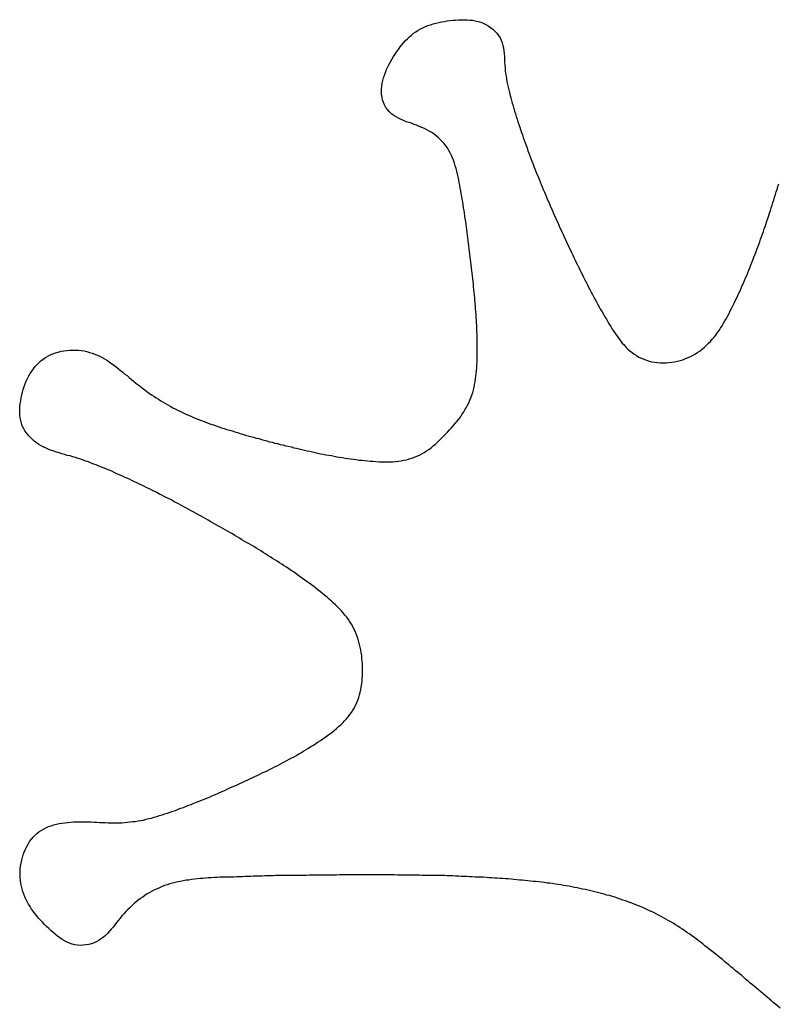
# Model space of a CAD drawing. Extents: x 63 to 788, y 423 to 1014.
# Drawn here: x 505.77 to 508.54, y 818.353 to 821.961 of the extents above; entities that cross this region are included whole.
import ezdxf

# ---------------------------------------------------------------- set-up
doc = ezdxf.new("R2010")
doc.units = 0
doc.header["$MEASUREMENT"] = 0
doc.layers.add('LAYER_1', color=7, linetype='CONTINUOUS')

msp = doc.modelspace()

# ---------------------------------------------------------------- linework, layer by layer
at = {"layer": 'LAYER_1', "color": 7}
msp.add_polyline3d([(508.547, 818.353, 0), (508.5393, 818.36, 0), (508.5315, 818.367, 0), (508.5237, 818.373, 0), (508.516, 818.38, 0), (508.5082, 818.386, 0), (508.5004, 818.393, 0), (508.4927, 818.399, 0), (508.4849, 818.406, 0), (508.4771, 818.413, 0), (508.4693, 818.419, 0), (508.4615, 818.426, 0), (508.4537, 818.432, 0), (508.4459, 818.439, 0), (508.4381, 818.445, 0), (508.4303, 818.452, 0), (508.4225, 818.458, 0), (508.4147, 818.465, 0), (508.4069, 818.472, 0), (508.399, 818.478, 0), (508.3912, 818.485, 0), (508.3834, 818.491, 0), (508.3756, 818.498, 0), (508.3677, 818.504, 0), (508.3599, 818.511, 0), (508.352, 818.518, 0), (508.3442, 818.524, 0), (508.3363, 818.531, 0), (508.3284, 818.537, 0), (508.3205, 818.543, 0), (508.3126, 818.55, 0), (508.3046, 818.556, 0), (508.2966, 818.563, 0), (508.2886, 818.569, 0), (508.2806, 818.575, 0), (508.2726, 818.581, 0), (508.2645, 818.588, 0), (508.2564, 818.594, 0), (508.2483, 818.6, 0), (508.2401, 818.606, 0), (508.2319, 818.612, 0), (508.2237, 818.618, 0), (508.2154, 818.624, 0), (508.2071, 818.629, 0), (508.1987, 818.635, 0), (508.1903, 818.641, 0), (508.1819, 818.646, 0), (508.1734, 818.652, 0), (508.1649, 818.657, 0), (508.1563, 818.663, 0), (508.1476, 818.668, 0), (508.139, 818.673, 0), (508.1302, 818.678, 0), (508.1214, 818.683, 0), (508.1126, 818.688, 0), (508.1037, 818.693, 0), (508.0947, 818.697, 0), (508.0856, 818.702, 0), (508.0766, 818.706, 0), (508.0674, 818.71, 0), (508.0582, 818.715, 0), (508.0489, 818.719, 0), (508.0396, 818.723, 0), (508.0303, 818.727, 0), (508.0209, 818.73, 0), (508.0114, 818.734, 0), (508.0019, 818.738, 0), (507.9924, 818.741, 0), (507.9828, 818.745, 0), (507.9732, 818.748, 0), (507.9636, 818.751, 0), (507.9539, 818.755, 0), (507.9442, 818.758, 0), (507.9345, 818.761, 0), (507.9247, 818.764, 0), (507.9149, 818.766, 0), (507.9051, 818.769, 0), (507.8953, 818.772, 0), (507.8854, 818.774, 0), (507.8756, 818.777, 0), (507.8657, 818.779, 0), (507.8558, 818.782, 0), (507.8459, 818.784, 0), (507.8359, 818.786, 0), (507.826, 818.788, 0), (507.8161, 818.79, 0), (507.8061, 818.792, 0), (507.7961, 818.794, 0), (507.7862, 818.796, 0), (507.7762, 818.798, 0), (507.7662, 818.8, 0), (507.7562, 818.801, 0), (507.7462, 818.803, 0), (507.7362, 818.805, 0), (507.7262, 818.806, 0), (507.7161, 818.808, 0), (507.7061, 818.809, 0), (507.696, 818.81, 0), (507.686, 818.812, 0), (507.6759, 818.813, 0), (507.6659, 818.814, 0), (507.6558, 818.815, 0), (507.6457, 818.816, 0), (507.6356, 818.817, 0), (507.6255, 818.818, 0), (507.6154, 818.819, 0), (507.6053, 818.82, 0), (507.5952, 818.821, 0), (507.5851, 818.822, 0), (507.575, 818.823, 0), (507.5649, 818.824, 0), (507.5548, 818.825, 0), (507.5447, 818.825, 0), (507.5345, 818.826, 0), (507.5244, 818.827, 0), (507.5143, 818.828, 0), (507.5041, 818.828, 0), (507.494, 818.829, 0), (507.4839, 818.829, 0), (507.4737, 818.83, 0), (507.4636, 818.831, 0), (507.4535, 818.831, 0), (507.4434, 818.832, 0), (507.4332, 818.832, 0), (507.4231, 818.833, 0), (507.4129, 818.833, 0), (507.4028, 818.834, 0), (507.3926, 818.834, 0), (507.3825, 818.834, 0), (507.3723, 818.835, 0), (507.3622, 818.835, 0), (507.352, 818.836, 0), (507.3419, 818.836, 0), (507.3317, 818.836, 0), (507.3216, 818.837, 0), (507.3114, 818.837, 0), (507.3013, 818.837, 0), (507.2912, 818.837, 0), (507.281, 818.838, 0), (507.2709, 818.838, 0), (507.2607, 818.838, 0), (507.2506, 818.838, 0), (507.2404, 818.838, 0), (507.2303, 818.839, 0), (507.2202, 818.839, 0), (507.21, 818.839, 0), (507.1999, 818.839, 0), (507.1898, 818.839, 0), (507.1796, 818.839, 0), (507.1695, 818.839, 0), (507.1594, 818.839, 0), (507.1493, 818.839, 0), (507.1391, 818.84, 0), (507.129, 818.84, 0), (507.1189, 818.84, 0), (507.1088, 818.84, 0), (507.0987, 818.84, 0), (507.0886, 818.84, 0), (507.0785, 818.84, 0), (507.0684, 818.84, 0), (507.0583, 818.84, 0), (507.0482, 818.84, 0), (507.0381, 818.84, 0), (507.0281, 818.84, 0), (507.018, 818.84, 0), (507.0079, 818.84, 0), (506.9979, 818.84, 0), (506.9878, 818.84, 0), (506.9777, 818.84, 0), (506.9677, 818.84, 0), (506.9576, 818.84, 0), (506.9475, 818.84, 0), (506.9375, 818.84, 0), (506.9274, 818.839, 0), (506.9174, 818.839, 0), (506.9073, 818.839, 0), (506.8973, 818.839, 0), (506.8872, 818.839, 0), (506.8771, 818.839, 0), (506.8671, 818.839, 0), (506.857, 818.839, 0), (506.847, 818.839, 0), (506.8369, 818.839, 0), (506.8268, 818.839, 0), (506.8167, 818.838, 0), (506.8067, 818.838, 0), (506.7966, 818.838, 0), (506.7865, 818.838, 0), (506.7764, 818.838, 0), (506.7663, 818.838, 0), (506.7562, 818.838, 0), (506.7461, 818.837, 0), (506.736, 818.837, 0), (506.7259, 818.837, 0), (506.7157, 818.837, 0), (506.7056, 818.837, 0), (506.6954, 818.836, 0), (506.6853, 818.836, 0), (506.6751, 818.836, 0), (506.6649, 818.836, 0), (506.6548, 818.835, 0), (506.6446, 818.835, 0), (506.6344, 818.835, 0), (506.6242, 818.835, 0), (506.6139, 818.834, 0), (506.6037, 818.834, 0), (506.5935, 818.834, 0), (506.5832, 818.833, 0), (506.5729, 818.833, 0), (506.5626, 818.833, 0), (506.5523, 818.832, 0), (506.542, 818.832, 0), (506.5317, 818.832, 0), (506.5213, 818.831, 0), (506.511, 818.831, 0), (506.5006, 818.831, 0), (506.4903, 818.83, 0), (506.4799, 818.83, 0), (506.4695, 818.829, 0), (506.4592, 818.829, 0), (506.4488, 818.828, 0), (506.4385, 818.827, 0), (506.4282, 818.826, 0), (506.418, 818.825, 0), (506.4078, 818.824, 0), (506.3976, 818.823, 0), (506.3875, 818.821, 0), (506.3774, 818.82, 0), (506.3674, 818.818, 0), (506.3574, 818.816, 0), (506.3475, 818.814, 0), (506.3377, 818.812, 0), (506.328, 818.809, 0), (506.3183, 818.807, 0), (506.3088, 818.804, 0), (506.2993, 818.801, 0), (506.2899, 818.797, 0), (506.2806, 818.793, 0), (506.2715, 818.789, 0), (506.2624, 818.785, 0), (506.2535, 818.78, 0), (506.2447, 818.776, 0), (506.236, 818.77, 0), (506.2274, 818.765, 0), (506.219, 818.759, 0), (506.2108, 818.753, 0), (506.2026, 818.747, 0), (506.1947, 818.741, 0), (506.1868, 818.734, 0), (506.1792, 818.727, 0), (506.1717, 818.72, 0), (506.1643, 818.713, 0), (506.1572, 818.706, 0), (506.1502, 818.698, 0), (506.1434, 818.69, 0), (506.1367, 818.682, 0), (506.1302, 818.674, 0), (506.1238, 818.666, 0), (506.1174, 818.657, 0), (506.111, 818.649, 0), (506.1044, 818.641, 0), (506.0977, 818.634, 0), (506.0908, 818.626, 0), (506.0836, 818.619, 0), (506.0761, 818.613, 0), (506.0682, 818.607, 0), (506.0599, 818.601, 0), (506.0511, 818.596, 0), (506.0417, 818.592, 0), (506.032, 818.588, 0), (506.022, 818.586, 0), (506.0118, 818.584, 0), (506.0015, 818.583, 0), (505.9912, 818.582, 0), (505.9811, 818.583, 0), (505.9712, 818.585, 0), (505.9615, 818.587, 0), (505.9521, 818.59, 0), (505.9429, 818.594, 0), (505.9339, 818.599, 0), (505.9251, 818.604, 0), (505.9165, 818.61, 0), (505.9081, 818.616, 0), (505.8998, 818.623, 0), (505.8917, 818.63, 0), (505.8837, 818.637, 0), (505.8758, 818.644, 0), (505.8681, 818.651, 0), (505.8605, 818.659, 0), (505.8531, 818.667, 0), (505.8459, 818.674, 0), (505.8388, 818.682, 0), (505.832, 818.69, 0), (505.8255, 818.699, 0), (505.8192, 818.707, 0), (505.8133, 818.715, 0), (505.8076, 818.724, 0), (505.8023, 818.733, 0), (505.7973, 818.742, 0), (505.7926, 818.751, 0), (505.7884, 818.76, 0), (505.7846, 818.769, 0), (505.7812, 818.779, 0), (505.7783, 818.789, 0), (505.7759, 818.798, 0), (505.7739, 818.808, 0), (505.7725, 818.819, 0), (505.7715, 818.829, 0), (505.7712, 818.839, 0), (505.7713, 818.85, 0), (505.772, 818.861, 0), (505.7732, 818.871, 0), (505.7749, 818.882, 0), (505.7771, 818.893, 0), (505.7798, 818.903, 0), (505.783, 818.913, 0), (505.7867, 818.923, 0), (505.7909, 818.933, 0), (505.7955, 818.943, 0), (505.8006, 818.952, 0), (505.8061, 818.961, 0), (505.8121, 818.969, 0), (505.8185, 818.977, 0), (505.8254, 818.984, 0), (505.8326, 818.991, 0), (505.8403, 818.997, 0), (505.8484, 819.002, 0), (505.8569, 819.007, 0), (505.8657, 819.012, 0), (505.8748, 819.016, 0), (505.8842, 819.019, 0), (505.8939, 819.022, 0), (505.9038, 819.025, 0), (505.9139, 819.027, 0), (505.9242, 819.029, 0), (505.9346, 819.03, 0), (505.9452, 819.031, 0), (505.9558, 819.032, 0), (505.9665, 819.033, 0), (505.9773, 819.033, 0), (505.9881, 819.033, 0), (505.9989, 819.033, 0), (506.0096, 819.033, 0), (506.0203, 819.033, 0), (506.0309, 819.033, 0), (506.0414, 819.032, 0), (506.0518, 819.032, 0), (506.0621, 819.031, 0), (506.0724, 819.031, 0), (506.0826, 819.031, 0), (506.0927, 819.03, 0), (506.1028, 819.03, 0), (506.1128, 819.03, 0), (506.1228, 819.03, 0), (506.1327, 819.03, 0), (506.1427, 819.03, 0), (506.1526, 819.031, 0), (506.1624, 819.032, 0), (506.1724, 819.033, 0), (506.1822, 819.034, 0), (506.1921, 819.035, 0), (506.202, 819.037, 0), (506.2119, 819.038, 0), (506.2217, 819.04, 0), (506.2316, 819.043, 0), (506.2414, 819.045, 0), (506.2513, 819.047, 0), (506.2611, 819.05, 0), (506.2709, 819.053, 0), (506.2807, 819.056, 0), (506.2905, 819.059, 0), (506.3003, 819.062, 0), (506.31, 819.065, 0), (506.3197, 819.069, 0), (506.3294, 819.072, 0), (506.3391, 819.075, 0), (506.3488, 819.079, 0), (506.3584, 819.083, 0), (506.368, 819.086, 0), (506.3776, 819.09, 0), (506.3871, 819.094, 0), (506.3967, 819.097, 0), (506.4061, 819.101, 0), (506.4156, 819.105, 0), (506.4251, 819.109, 0), (506.4345, 819.113, 0), (506.4439, 819.116, 0), (506.4533, 819.12, 0), (506.4626, 819.124, 0), (506.472, 819.128, 0), (506.4813, 819.132, 0), (506.4906, 819.136, 0), (506.4999, 819.14, 0), (506.5091, 819.144, 0), (506.5184, 819.148, 0), (506.5276, 819.153, 0), (506.5369, 819.157, 0), (506.546, 819.161, 0), (506.5552, 819.165, 0), (506.5644, 819.169, 0), (506.5736, 819.173, 0), (506.5827, 819.177, 0), (506.5919, 819.182, 0), (506.601, 819.186, 0), (506.6101, 819.19, 0), (506.6192, 819.194, 0), (506.6283, 819.199, 0), (506.6374, 819.203, 0), (506.6465, 819.207, 0), (506.6556, 819.212, 0), (506.6646, 819.216, 0), (506.6737, 819.22, 0), (506.6827, 819.225, 0), (506.6917, 819.229, 0), (506.7007, 819.234, 0), (506.7097, 819.238, 0), (506.7187, 819.243, 0), (506.7276, 819.248, 0), (506.7366, 819.252, 0), (506.7455, 819.257, 0), (506.7544, 819.262, 0), (506.7633, 819.267, 0), (506.7721, 819.271, 0), (506.781, 819.276, 0), (506.7898, 819.281, 0), (506.7986, 819.287, 0), (506.8074, 819.292, 0), (506.8162, 819.297, 0), (506.8249, 819.302, 0), (506.8336, 819.308, 0), (506.8424, 819.313, 0), (506.851, 819.319, 0), (506.8597, 819.325, 0), (506.8683, 819.33, 0), (506.8769, 819.336, 0), (506.8855, 819.342, 0), (506.894, 819.348, 0), (506.9024, 819.354, 0), (506.9107, 819.361, 0), (506.9188, 819.367, 0), (506.9268, 819.374, 0), (506.9346, 819.381, 0), (506.9422, 819.388, 0), (506.9496, 819.395, 0), (506.9567, 819.402, 0), (506.9635, 819.409, 0), (506.97, 819.417, 0), (506.9761, 819.425, 0), (506.9819, 819.433, 0), (506.9873, 819.442, 0), (506.9923, 819.45, 0), (506.9968, 819.459, 0), (507.001, 819.468, 0), (507.0047, 819.477, 0), (507.008, 819.487, 0), (507.0109, 819.497, 0), (507.0134, 819.506, 0), (507.0156, 819.516, 0), (507.0175, 819.526, 0), (507.019, 819.537, 0), (507.0202, 819.547, 0), (507.0211, 819.557, 0), (507.0217, 819.568, 0), (507.0221, 819.578, 0), (507.0222, 819.589, 0), (507.022, 819.599, 0), (507.0216, 819.61, 0), (507.021, 819.62, 0), (507.0201, 819.63, 0), (507.019, 819.641, 0), (507.0175, 819.651, 0), (507.0158, 819.661, 0), (507.0138, 819.671, 0), (507.0115, 819.681, 0), (507.0089, 819.691, 0), (507.0059, 819.7, 0), (507.0027, 819.71, 0), (506.9991, 819.719, 0), (506.9951, 819.729, 0), (506.9908, 819.738, 0), (506.9862, 819.746, 0), (506.9812, 819.755, 0), (506.9758, 819.764, 0), (506.9702, 819.772, 0), (506.9642, 819.78, 0), (506.958, 819.788, 0), (506.9516, 819.796, 0), (506.9448, 819.803, 0), (506.9379, 819.811, 0), (506.9308, 819.818, 0), (506.9234, 819.825, 0), (506.916, 819.832, 0), (506.9083, 819.839, 0), (506.9005, 819.846, 0), (506.8927, 819.853, 0), (506.8847, 819.86, 0), (506.8766, 819.866, 0), (506.8686, 819.873, 0), (506.8604, 819.879, 0), (506.8523, 819.885, 0), (506.8441, 819.892, 0), (506.8359, 819.898, 0), (506.8276, 819.904, 0), (506.8194, 819.91, 0), (506.8111, 819.916, 0), (506.8028, 819.922, 0), (506.7945, 819.928, 0), (506.7862, 819.934, 0), (506.7779, 819.94, 0), (506.7695, 819.946, 0), (506.7611, 819.951, 0), (506.7527, 819.957, 0), (506.7443, 819.963, 0), (506.7359, 819.968, 0), (506.7274, 819.974, 0), (506.719, 819.979, 0), (506.7105, 819.985, 0), (506.702, 819.99, 0), (506.6934, 819.995, 0), (506.6849, 820.001, 0), (506.6764, 820.006, 0), (506.6678, 820.011, 0), (506.6592, 820.017, 0), (506.6506, 820.022, 0), (506.642, 820.027, 0), (506.6334, 820.032, 0), (506.6248, 820.038, 0), (506.6162, 820.043, 0), (506.6075, 820.048, 0), (506.5988, 820.053, 0), (506.5902, 820.058, 0), (506.5815, 820.063, 0), (506.5728, 820.069, 0), (506.5641, 820.074, 0), (506.5553, 820.079, 0), (506.5466, 820.084, 0), (506.5379, 820.089, 0), (506.5291, 820.094, 0), (506.5204, 820.099, 0), (506.5116, 820.104, 0), (506.5028, 820.109, 0), (506.494, 820.114, 0), (506.4852, 820.119, 0), (506.4764, 820.124, 0), (506.4676, 820.129, 0), (506.4587, 820.134, 0), (506.4499, 820.139, 0), (506.441, 820.144, 0), (506.4321, 820.149, 0), (506.4233, 820.154, 0), (506.4144, 820.159, 0), (506.4055, 820.164, 0), (506.3966, 820.169, 0), (506.3877, 820.174, 0), (506.3787, 820.178, 0), (506.3698, 820.183, 0), (506.3609, 820.188, 0), (506.3519, 820.193, 0), (506.3429, 820.198, 0), (506.334, 820.202, 0), (506.325, 820.207, 0), (506.316, 820.212, 0), (506.307, 820.216, 0), (506.298, 820.221, 0), (506.289, 820.226, 0), (506.2799, 820.23, 0), (506.2709, 820.235, 0), (506.2618, 820.239, 0), (506.2527, 820.244, 0), (506.2437, 820.249, 0), (506.2346, 820.253, 0), (506.2255, 820.257, 0), (506.2163, 820.262, 0), (506.2072, 820.266, 0), (506.1981, 820.271, 0), (506.1889, 820.275, 0), (506.1797, 820.279, 0), (506.1706, 820.284, 0), (506.1614, 820.288, 0), (506.1522, 820.292, 0), (506.1429, 820.296, 0), (506.1337, 820.3, 0), (506.1244, 820.304, 0), (506.1152, 820.309, 0), (506.1059, 820.313, 0), (506.0966, 820.317, 0), (506.0873, 820.321, 0), (506.0779, 820.324, 0), (506.0686, 820.328, 0), (506.0592, 820.332, 0), (506.0497, 820.336, 0), (506.0403, 820.339, 0), (506.0308, 820.343, 0), (506.0213, 820.347, 0), (506.0118, 820.35, 0), (506.0022, 820.353, 0), (505.9926, 820.357, 0), (505.9829, 820.36, 0), (505.9732, 820.363, 0), (505.9634, 820.366, 0), (505.9536, 820.369, 0), (505.9438, 820.371, 0), (505.934, 820.374, 0), (505.9242, 820.377, 0), (505.9144, 820.38, 0), (505.9046, 820.383, 0), (505.895, 820.386, 0), (505.8854, 820.389, 0), (505.8759, 820.393, 0), (505.8666, 820.397, 0), (505.8575, 820.401, 0), (505.8485, 820.406, 0), (505.8397, 820.411, 0), (505.8312, 820.417, 0), (505.8229, 820.423, 0), (505.815, 820.43, 0), (505.8076, 820.437, 0), (505.8006, 820.445, 0), (505.7942, 820.453, 0), (505.7885, 820.461, 0), (505.7835, 820.47, 0), (505.7793, 820.479, 0), (505.776, 820.489, 0), (505.7734, 820.498, 0), (505.7716, 820.508, 0), (505.7705, 820.518, 0), (505.77, 820.528, 0), (505.7701, 820.539, 0), (505.7708, 820.549, 0), (505.7719, 820.56, 0), (505.7734, 820.57, 0), (505.7753, 820.581, 0), (505.7776, 820.591, 0), (505.7801, 820.602, 0), (505.7831, 820.612, 0), (505.7864, 820.622, 0), (505.79, 820.632, 0), (505.794, 820.642, 0), (505.7984, 820.651, 0), (505.8032, 820.661, 0), (505.8083, 820.67, 0), (505.8138, 820.678, 0), (505.8198, 820.687, 0), (505.8261, 820.695, 0), (505.8328, 820.702, 0), (505.8399, 820.709, 0), (505.8474, 820.716, 0), (505.8554, 820.722, 0), (505.8638, 820.728, 0), (505.8726, 820.733, 0), (505.8817, 820.738, 0), (505.8912, 820.742, 0), (505.9009, 820.745, 0), (505.9109, 820.748, 0), (505.9211, 820.751, 0), (505.9314, 820.753, 0), (505.9419, 820.754, 0), (505.9524, 820.755, 0), (505.963, 820.755, 0), (505.9735, 820.755, 0), (505.984, 820.755, 0), (505.9944, 820.754, 0), (506.0047, 820.752, 0), (506.0148, 820.75, 0), (506.0247, 820.747, 0), (506.0344, 820.744, 0), (506.0438, 820.741, 0), (506.0531, 820.737, 0), (506.0622, 820.733, 0), (506.0711, 820.728, 0), (506.0799, 820.723, 0), (506.0885, 820.718, 0), (506.0971, 820.712, 0), (506.1055, 820.706, 0), (506.1137, 820.7, 0), (506.122, 820.694, 0), (506.1301, 820.688, 0), (506.1382, 820.681, 0), (506.1462, 820.675, 0), (506.1542, 820.668, 0), (506.1622, 820.662, 0), (506.1701, 820.655, 0), (506.1781, 820.648, 0), (506.186, 820.642, 0), (506.194, 820.635, 0), (506.2021, 820.629, 0), (506.2101, 820.623, 0), (506.2183, 820.616, 0), (506.2264, 820.61, 0), (506.2346, 820.604, 0), (506.2428, 820.598, 0), (506.2512, 820.592, 0), (506.2595, 820.587, 0), (506.2679, 820.581, 0), (506.2764, 820.576, 0), (506.2849, 820.57, 0), (506.2935, 820.565, 0), (506.3022, 820.56, 0), (506.3109, 820.555, 0), (506.3197, 820.55, 0), (506.3286, 820.545, 0), (506.3375, 820.541, 0), (506.3465, 820.536, 0), (506.3556, 820.532, 0), (506.3647, 820.527, 0), (506.3739, 820.523, 0), (506.3832, 820.519, 0), (506.3925, 820.515, 0), (506.4018, 820.511, 0), (506.4112, 820.507, 0), (506.4206, 820.503, 0), (506.4301, 820.499, 0), (506.4396, 820.496, 0), (506.4491, 820.492, 0), (506.4587, 820.489, 0), (506.4683, 820.485, 0), (506.4779, 820.482, 0), (506.4875, 820.479, 0), (506.4972, 820.475, 0), (506.5069, 820.472, 0), (506.5166, 820.469, 0), (506.5263, 820.466, 0), (506.536, 820.463, 0), (506.5457, 820.46, 0), (506.5554, 820.457, 0), (506.5651, 820.454, 0), (506.5749, 820.451, 0), (506.5846, 820.448, 0), (506.5944, 820.445, 0), (506.6041, 820.442, 0), (506.6139, 820.44, 0), (506.6237, 820.437, 0), (506.6335, 820.434, 0), (506.6432, 820.432, 0), (506.653, 820.429, 0), (506.6628, 820.426, 0), (506.6726, 820.424, 0), (506.6824, 820.421, 0), (506.6922, 820.419, 0), (506.702, 820.416, 0), (506.7118, 820.414, 0), (506.7216, 820.411, 0), (506.7314, 820.409, 0), (506.7412, 820.406, 0), (506.751, 820.404, 0), (506.7608, 820.402, 0), (506.7706, 820.399, 0), (506.7804, 820.397, 0), (506.7901, 820.395, 0), (506.8, 820.392, 0), (506.8098, 820.39, 0), (506.8196, 820.388, 0), (506.8294, 820.386, 0), (506.8392, 820.384, 0), (506.849, 820.381, 0), (506.8589, 820.379, 0), (506.8688, 820.377, 0), (506.8786, 820.375, 0), (506.8885, 820.373, 0), (506.8984, 820.372, 0), (506.9084, 820.37, 0), (506.9183, 820.368, 0), (506.9283, 820.366, 0), (506.9383, 820.364, 0), (506.9483, 820.363, 0), (506.9584, 820.361, 0), (506.9684, 820.36, 0), (506.9785, 820.358, 0), (506.9887, 820.357, 0), (506.9988, 820.356, 0), (507.009, 820.354, 0), (507.0193, 820.353, 0), (507.0295, 820.352, 0), (507.0399, 820.351, 0), (507.0502, 820.35, 0), (507.0606, 820.35, 0), (507.071, 820.349, 0), (507.0814, 820.348, 0), (507.0919, 820.348, 0), (507.1023, 820.348, 0), (507.1126, 820.348, 0), (507.123, 820.348, 0), (507.1333, 820.348, 0), (507.1435, 820.349, 0), (507.1536, 820.35, 0), (507.1636, 820.351, 0), (507.1735, 820.353, 0), (507.1833, 820.355, 0), (507.193, 820.358, 0), (507.2025, 820.361, 0), (507.2118, 820.364, 0), (507.2209, 820.368, 0), (507.2299, 820.372, 0), (507.2386, 820.377, 0), (507.2473, 820.382, 0), (507.2557, 820.387, 0), (507.264, 820.393, 0), (507.2722, 820.399, 0), (507.2802, 820.406, 0), (507.2881, 820.412, 0), (507.2958, 820.419, 0), (507.3035, 820.426, 0), (507.311, 820.434, 0), (507.3184, 820.441, 0), (507.3257, 820.448, 0), (507.3329, 820.456, 0), (507.3399, 820.464, 0), (507.3469, 820.471, 0), (507.3537, 820.479, 0), (507.3604, 820.487, 0), (507.3669, 820.495, 0), (507.3732, 820.503, 0), (507.3793, 820.511, 0), (507.3851, 820.52, 0), (507.3907, 820.528, 0), (507.396, 820.537, 0), (507.4011, 820.545, 0), (507.4058, 820.554, 0), (507.4102, 820.563, 0), (507.4143, 820.572, 0), (507.418, 820.581, 0), (507.4213, 820.591, 0), (507.4244, 820.6, 0), (507.4271, 820.61, 0), (507.4295, 820.62, 0), (507.4316, 820.63, 0), (507.4335, 820.639, 0), (507.4351, 820.65, 0), (507.4365, 820.66, 0), (507.4377, 820.67, 0), (507.4387, 820.68, 0), (507.4395, 820.69, 0), (507.4401, 820.701, 0), (507.4406, 820.711, 0), (507.4409, 820.721, 0), (507.4411, 820.732, 0), (507.4413, 820.742, 0), (507.4413, 820.752, 0), (507.4413, 820.763, 0), (507.4412, 820.773, 0), (507.4411, 820.783, 0), (507.4409, 820.794, 0), (507.4406, 820.804, 0), (507.4403, 820.814, 0), (507.4399, 820.824, 0), (507.4395, 820.835, 0), (507.439, 820.845, 0), (507.4385, 820.855, 0), (507.4379, 820.865, 0), (507.4373, 820.875, 0), (507.4366, 820.885, 0), (507.4359, 820.896, 0), (507.4351, 820.906, 0), (507.4344, 820.916, 0), (507.4335, 820.926, 0), (507.4327, 820.936, 0), (507.4318, 820.946, 0), (507.4309, 820.956, 0), (507.4299, 820.966, 0), (507.4289, 820.976, 0), (507.4279, 820.986, 0), (507.4269, 820.996, 0), (507.4258, 821.006, 0), (507.4247, 821.016, 0), (507.4237, 821.026, 0), (507.4226, 821.036, 0), (507.4214, 821.046, 0), (507.4203, 821.056, 0), (507.4191, 821.066, 0), (507.418, 821.076, 0), (507.4168, 821.086, 0), (507.4157, 821.096, 0), (507.4144, 821.106, 0), (507.4133, 821.115, 0), (507.412, 821.125, 0), (507.4108, 821.135, 0), (507.4095, 821.145, 0), (507.4083, 821.155, 0), (507.407, 821.165, 0), (507.4057, 821.175, 0), (507.4043, 821.185, 0), (507.403, 821.195, 0), (507.4016, 821.205, 0), (507.4002, 821.215, 0), (507.3988, 821.225, 0), (507.3973, 821.235, 0), (507.3958, 821.245, 0), (507.3943, 821.255, 0), (507.3927, 821.265, 0), (507.3911, 821.275, 0), (507.3895, 821.285, 0), (507.3879, 821.296, 0), (507.3862, 821.306, 0), (507.3845, 821.316, 0), (507.3827, 821.326, 0), (507.3809, 821.336, 0), (507.3791, 821.347, 0), (507.3772, 821.357, 0), (507.3753, 821.367, 0), (507.3733, 821.377, 0), (507.3712, 821.388, 0), (507.3689, 821.398, 0), (507.3665, 821.408, 0), (507.3639, 821.418, 0), (507.361, 821.428, 0), (507.358, 821.438, 0), (507.3546, 821.448, 0), (507.3509, 821.457, 0), (507.3469, 821.466, 0), (507.3425, 821.475, 0), (507.3377, 821.484, 0), (507.3326, 821.493, 0), (507.3269, 821.501, 0), (507.3208, 821.509, 0), (507.3141, 821.516, 0), (507.307, 821.523, 0), (507.2995, 821.53, 0), (507.2916, 821.537, 0), (507.2834, 821.543, 0), (507.2748, 821.549, 0), (507.266, 821.554, 0), (507.257, 821.559, 0), (507.2478, 821.564, 0), (507.2385, 821.568, 0), (507.2291, 821.572, 0), (507.2196, 821.576, 0), (507.2101, 821.579, 0), (507.2006, 821.583, 0), (507.1911, 821.586, 0), (507.1816, 821.589, 0), (507.1722, 821.593, 0), (507.1628, 821.597, 0), (507.1535, 821.602, 0), (507.1445, 821.607, 0), (507.1359, 821.612, 0), (507.1278, 821.618, 0), (507.1203, 821.625, 0), (507.1135, 821.633, 0), (507.1077, 821.641, 0), (507.1027, 821.65, 0), (507.0986, 821.659, 0), (507.0954, 821.669, 0), (507.0932, 821.679, 0), (507.0918, 821.689, 0), (507.0912, 821.699, 0), (507.0914, 821.709, 0), (507.0923, 821.719, 0), (507.0939, 821.729, 0), (507.0961, 821.739, 0), (507.0989, 821.749, 0), (507.1021, 821.759, 0), (507.1059, 821.769, 0), (507.11, 821.779, 0), (507.1146, 821.789, 0), (507.1194, 821.799, 0), (507.1245, 821.808, 0), (507.1299, 821.818, 0), (507.1354, 821.827, 0), (507.141, 821.836, 0), (507.1469, 821.845, 0), (507.1529, 821.853, 0), (507.1591, 821.862, 0), (507.1656, 821.87, 0), (507.1722, 821.877, 0), (507.1791, 821.885, 0), (507.1861, 821.892, 0), (507.1934, 821.899, 0), (507.201, 821.905, 0), (507.2088, 821.912, 0), (507.2169, 821.917, 0), (507.2252, 821.923, 0), (507.2338, 821.928, 0), (507.2427, 821.932, 0), (507.2518, 821.936, 0), (507.2611, 821.94, 0), (507.2707, 821.943, 0), (507.2804, 821.946, 0), (507.2902, 821.949, 0), (507.3002, 821.951, 0), (507.3104, 821.954, 0), (507.3206, 821.955, 0), (507.3309, 821.957, 0), (507.3413, 821.958, 0), (507.3517, 821.959, 0), (507.3621, 821.96, 0), (507.3725, 821.961, 0), (507.383, 821.961, 0), (507.3934, 821.961, 0), (507.4037, 821.961, 0), (507.4139, 821.96, 0), (507.424, 821.959, 0), (507.434, 821.957, 0), (507.4439, 821.955, 0), (507.4536, 821.952, 0), (507.4631, 821.948, 0), (507.4723, 821.944, 0), (507.4813, 821.939, 0), (507.49, 821.933, 0), (507.4982, 821.927, 0), (507.5059, 821.92, 0), (507.5128, 821.912, 0), (507.5191, 821.904, 0), (507.5244, 821.895, 0), (507.5288, 821.886, 0), (507.5322, 821.877, 0), (507.5349, 821.867, 0), (507.5369, 821.858, 0), (507.5383, 821.848, 0), (507.5394, 821.837, 0), (507.5401, 821.827, 0), (507.5407, 821.817, 0), (507.5412, 821.806, 0), (507.5418, 821.796, 0), (507.5426, 821.785, 0), (507.5436, 821.775, 0), (507.5448, 821.765, 0), (507.5463, 821.755, 0), (507.5479, 821.745, 0), (507.5497, 821.735, 0), (507.5517, 821.725, 0), (507.5538, 821.715, 0), (507.556, 821.705, 0), (507.5584, 821.695, 0), (507.5609, 821.685, 0), (507.5635, 821.676, 0), (507.5662, 821.666, 0), (507.569, 821.656, 0), (507.5718, 821.647, 0), (507.5747, 821.637, 0), (507.5776, 821.627, 0), (507.5806, 821.618, 0), (507.5836, 821.608, 0), (507.5866, 821.598, 0), (507.5897, 821.589, 0), (507.5929, 821.579, 0), (507.5961, 821.569, 0), (507.5993, 821.56, 0), (507.6025, 821.55, 0), (507.6058, 821.541, 0), (507.6092, 821.531, 0), (507.6125, 821.522, 0), (507.616, 821.512, 0), (507.6194, 821.502, 0), (507.6229, 821.493, 0), (507.6264, 821.483, 0), (507.6299, 821.474, 0), (507.6335, 821.464, 0), (507.6371, 821.455, 0), (507.6407, 821.445, 0), (507.6444, 821.436, 0), (507.6481, 821.426, 0), (507.6518, 821.417, 0), (507.6555, 821.407, 0), (507.6593, 821.398, 0), (507.6631, 821.389, 0), (507.6669, 821.379, 0), (507.6707, 821.37, 0), (507.6746, 821.36, 0), (507.6785, 821.351, 0), (507.6824, 821.342, 0), (507.6863, 821.332, 0), (507.6903, 821.323, 0), (507.6942, 821.313, 0), (507.6982, 821.304, 0), (507.7022, 821.295, 0), (507.7062, 821.285, 0), (507.7103, 821.276, 0), (507.7143, 821.267, 0), (507.7184, 821.258, 0), (507.7225, 821.248, 0), (507.7266, 821.239, 0), (507.7307, 821.23, 0), (507.7349, 821.221, 0), (507.739, 821.211, 0), (507.7432, 821.202, 0), (507.7473, 821.193, 0), (507.7515, 821.184, 0), (507.7557, 821.175, 0), (507.7599, 821.165, 0), (507.7642, 821.156, 0), (507.7684, 821.147, 0), (507.7726, 821.138, 0), (507.7769, 821.129, 0), (507.7812, 821.12, 0), (507.7855, 821.111, 0), (507.7898, 821.102, 0), (507.7941, 821.093, 0), (507.7984, 821.084, 0), (507.8028, 821.075, 0), (507.8072, 821.066, 0), (507.8116, 821.057, 0), (507.816, 821.048, 0), (507.8205, 821.039, 0), (507.825, 821.03, 0), (507.8295, 821.021, 0), (507.8341, 821.012, 0), (507.8387, 821.003, 0), (507.8433, 820.994, 0), (507.848, 820.985, 0), (507.8527, 820.976, 0), (507.8574, 820.967, 0), (507.8622, 820.958, 0), (507.867, 820.949, 0), (507.8719, 820.94, 0), (507.8768, 820.931, 0), (507.8817, 820.922, 0), (507.8868, 820.913, 0), (507.8918, 820.904, 0), (507.8969, 820.895, 0), (507.9021, 820.886, 0), (507.9073, 820.877, 0), (507.9126, 820.868, 0), (507.9179, 820.859, 0), (507.9233, 820.85, 0), (507.9288, 820.841, 0), (507.9343, 820.832, 0), (507.94, 820.823, 0), (507.9458, 820.815, 0), (507.9518, 820.806, 0), (507.9579, 820.798, 0), (507.9642, 820.789, 0), (507.9707, 820.781, 0), (507.9774, 820.774, 0), (507.9843, 820.766, 0), (507.9915, 820.759, 0), (507.9989, 820.752, 0), (508.0066, 820.746, 0), (508.0147, 820.74, 0), (508.023, 820.735, 0), (508.0316, 820.73, 0), (508.0406, 820.726, 0), (508.0499, 820.722, 0), (508.0595, 820.718, 0), (508.0693, 820.715, 0), (508.0793, 820.713, 0), (508.0895, 820.711, 0), (508.0998, 820.71, 0), (508.1102, 820.709, 0), (508.1206, 820.709, 0), (508.131, 820.709, 0), (508.1414, 820.71, 0), (508.1518, 820.711, 0), (508.162, 820.713, 0), (508.1722, 820.715, 0), (508.1821, 820.717, 0), (508.192, 820.72, 0), (508.2017, 820.724, 0), (508.2111, 820.728, 0), (508.2204, 820.732, 0), (508.2295, 820.737, 0), (508.2384, 820.742, 0), (508.247, 820.748, 0), (508.2554, 820.753, 0), (508.2634, 820.76, 0), (508.2712, 820.766, 0), (508.2788, 820.773, 0), (508.286, 820.78, 0), (508.293, 820.787, 0), (508.2997, 820.795, 0), (508.3061, 820.802, 0), (508.3124, 820.81, 0), (508.3184, 820.819, 0), (508.3243, 820.827, 0), (508.3299, 820.835, 0), (508.3354, 820.844, 0), (508.3407, 820.853, 0), (508.3459, 820.862, 0), (508.3509, 820.871, 0), (508.3558, 820.88, 0), (508.3607, 820.889, 0), (508.3654, 820.898, 0), (508.37, 820.907, 0), (508.3746, 820.917, 0), (508.3791, 820.926, 0), (508.3836, 820.935, 0), (508.388, 820.944, 0), (508.3923, 820.954, 0), (508.3966, 820.963, 0), (508.4009, 820.972, 0), (508.4051, 820.981, 0), (508.4092, 820.991, 0), (508.4133, 821, 0), (508.4173, 821.009, 0), (508.4213, 821.019, 0), (508.4252, 821.028, 0), (508.4291, 821.037, 0), (508.433, 821.047, 0), (508.4368, 821.056, 0), (508.4405, 821.065, 0), (508.4442, 821.075, 0), (508.4479, 821.084, 0), (508.4516, 821.094, 0), (508.4552, 821.103, 0), (508.4588, 821.112, 0), (508.4623, 821.122, 0), (508.4658, 821.131, 0), (508.4693, 821.141, 0), (508.4727, 821.15, 0), (508.4761, 821.16, 0), (508.4795, 821.169, 0), (508.4829, 821.179, 0), (508.4862, 821.188, 0), (508.4895, 821.198, 0), (508.4928, 821.207, 0), (508.4961, 821.217, 0), (508.4993, 821.226, 0), (508.5025, 821.236, 0), (508.5057, 821.246, 0), (508.5089, 821.255, 0), (508.512, 821.265, 0), (508.5151, 821.275, 0), (508.5182, 821.284, 0), (508.5213, 821.294, 0), (508.5243, 821.303, 0), (508.5274, 821.313, 0), (508.5304, 821.323, 0), (508.5333, 821.333, 0), (508.5363, 821.342, 0), (508.5392, 821.352, 0), (508.5421, 821.362, 0)], dxfattribs=at)

doc.saveas('drawing.dxf')
